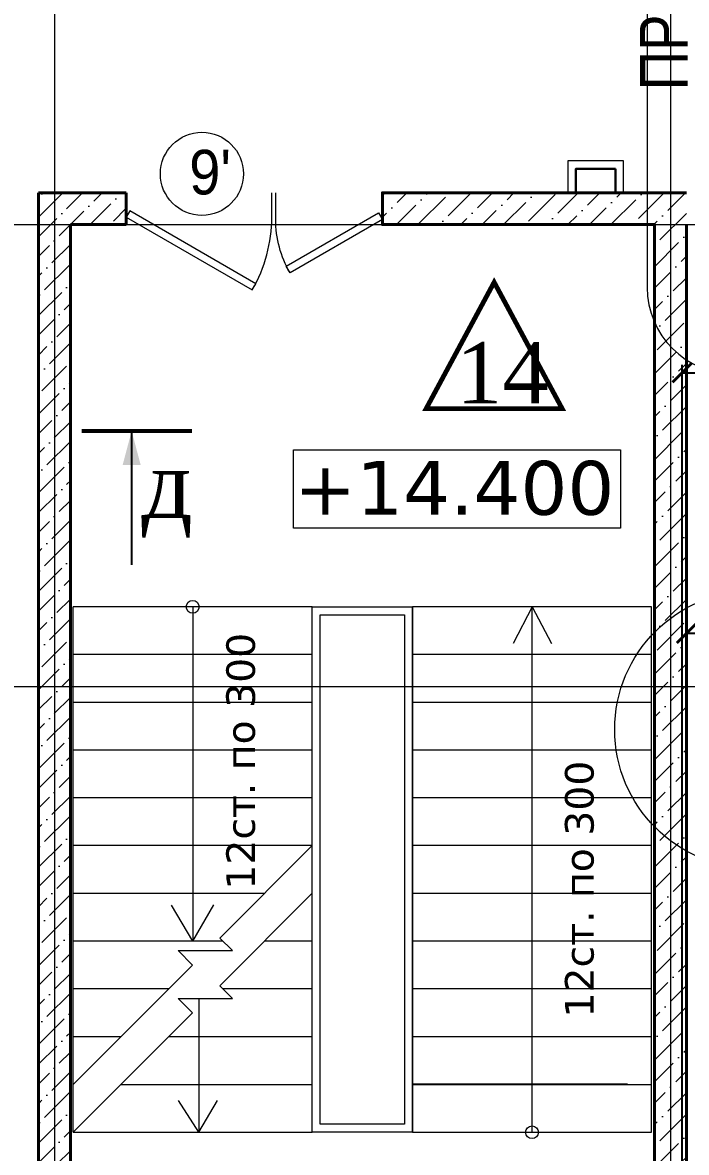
# Model space of a CAD drawing. Header units: inches. Extents: x -407541 to 6688123, y -998590 to 1205599.
# Drawn here: x 20203 to 24373, y 255110 to 262206 of the extents above; entities that cross this region are included whole.
import ezdxf

# ---------------------------------------------------------------- set-up
doc = ezdxf.new("R2010")
doc.units = ezdxf.units.IN
doc.header["$MEASUREMENT"] = 0
doc.linetypes.add('ACAD_ISO04W100', pattern=[30, 24, -3, 0, -3])
for name, color, linetype, lineweight in [('ведомость проемов', 3, 'Continuous', 9), ('гипрок', 35, 'Continuous', 15), ('двери', 123, 'Continuous', 13), ('Дырки ВК', 26, 'Continuous', 30), ('Лестница', 7, 'Continuous', 13), ('марки полов', 140, 'Continuous', 5), ('МОНОЛИТ', 5, 'Continuous', 40), ('Оси', 254, 'ACAD_ISO04W100', 5), ('отметки', 50, 'Continuous', 13), ('Перемычки', 21, 'Continuous', 13), ('размер внутр', 142, 'Continuous', 5), ('Текст', 7, 'Continuous', 18), ('Текст_узлы', 66, 'Continuous', 13), ('Штриховка', 7, 'Continuous', 9)]:
    doc.layers.add(name, color=color, linetype=linetype, lineweight=lineweight)
doc.layers.add('мои размеры', color=7, linetype='Continuous')
doc.styles.get("Standard").update_dxf_attribs({"font": 'arial.ttf'})
doc.styles.add('style1', font='arial.ttf', dxfattribs={"width": 0.9, "height": 500})
doc.styles.add('STYLE2', font='times.ttf', dxfattribs={"width": 0.8, "oblique": 3})
doc.styles.add('стиль1', font='times.ttf')
doc.dimstyles.new('vnytren', dxfattribs={"dimtxt": 250, "dimasz": 120, "dimexe": 50, "dimexo": 0, "dimgap": 50, "dimtad": 1, "dimdec": 0, "dimzin": 0, "dimdsep": 46, "dimtxsty": 'STYLE2', "dimblk": 'ARCHTICK', "dimcen": 0, "dimadec": 0, "dimazin": 0, "dimtfac": 1, "dimtdec": 0, "dimtmove": 1, "dimatfit": 2, "dimldrblk": 'DOT', "dimfxl": 1, "dimtolj": 1, "dimtzin": 0, "dimarcsym": 0})

# ---------------------------------------------------------------- blocks, each defined once
blk = doc.blocks.new('*U21')
for p, q in [((0, 0), (0, 6)), ((24, 0), (24, 6))]:
    blk.add_line(p, q)
blk.add_lwpolyline([(0, 0), (20.78, -12), (21.66, -10.48), (0.87, 1.52)], close=True)
blk.add_arc((0, 0), 24, 330, 0)
blk = doc.blocks.new('*U16')
for p, q in [((0, 0), (0, 6)), ((36, 0), (36, 6))]:
    blk.add_line(p, q)
blk.add_lwpolyline([(0, 0), (31.18, -18), (32.05, -16.48), (0.87, 1.52)], close=True)
blk.add_arc((0, 0), 36, 330, 0)
blk = doc.blocks.new('_ARCHTICK')
at = {"color": 0, "linetype": 'ByBlock', "const_width": 0.15}
blk.add_lwpolyline([(-0.5, -0.5), (0.5, 0.5)], dxfattribs=at)
blk = doc.blocks.new('*D1446')
at = {"layer": 'размер внутр', "color": 0, "lineweight": -2, "transparency": 16777216}
for p, q in [((24756.6, 260517.2), (24756.6, 259956.7)), ((24346.1, 254567.2), (24346.1, 260056.7)), ((24346.1, 260006.7), (24756.6, 260006.7)), ((24551.4, 260006.7), (24575.8, 259378.4)), ((24575.8, 259378.4), (25116.7, 259378.4))]:
    blk.add_line(p, q, dxfattribs=at)
at = {"layer": 'размер внутр', "color": 0, "lineweight": -2, "transparency": 16777216, "xscale": 120, "yscale": 120, "zscale": 120, "rotation": 180}
blk.add_blockref('_ARCHTICK', (24346.1, 260006.7), dxfattribs=at)
at = {"layer": 'размер внутр', "color": 0, "lineweight": -2, "transparency": 16777216, "xscale": 120, "yscale": 120, "zscale": 120}
blk.add_blockref('_ARCHTICK', (24756.6, 260006.7), dxfattribs=at)
at = {"layer": 'размер внутр', "color": 0, "transparency": 16777216, "insert": (24846.3, 259555.6), "char_height": 250, "attachment_point": 5, "style": 'STYLE2'}
blk.add_mtext('\\A1;410', dxfattribs=at)
blk = doc.blocks.new('_Dot')
at = {"color": 0, "linetype": 'ByBlock', "lineweight": -2}
blk.add_line((-0.5, 0), (-1, 0), dxfattribs=at)
at = {"color": 0, "linetype": 'ByBlock', "const_width": 0.5}
blk.add_lwpolyline([(-0.25, 0, 1), (0.25, 0, 1)], format="xyb", close=True, dxfattribs=at)
blk = doc.blocks.new('*D1780')
at = {"layer": 'размер внутр', "color": 0, "lineweight": -2, "transparency": 16777216}
for p, q in [((24538.3, 258369.2), (24723.6, 258953.9)), ((24723.6, 258953.9), (25257.4, 258953.9)), ((24373.2, 258086.3), (24373.2, 258419.2)), ((24703.4, 258369.2), (24373.2, 258369.2)), ((24703.4, 258086.3), (24703.4, 258419.2))]:
    blk.add_line(p, q, dxfattribs=at)
at = {"layer": 'размер внутр', "color": 0, "lineweight": -2, "transparency": 16777216, "xscale": 120, "yscale": 120, "zscale": 120, "rotation": 180}
blk.add_blockref('_ARCHTICK', (24373.2, 258369.2), dxfattribs=at)
at = {"layer": 'размер внутр', "color": 0, "lineweight": -2, "transparency": 16777216, "xscale": 120, "yscale": 120, "zscale": 120}
blk.add_blockref('_ARCHTICK', (24703.4, 258369.2), dxfattribs=at)
at = {"layer": 'размер внутр', "color": 0, "transparency": 16777216, "insert": (24990.5, 259131), "char_height": 250, "attachment_point": 5, "style": 'STYLE2'}
blk.add_mtext('\\A1;330', dxfattribs=at)

msp = doc.modelspace()

# ---------------------------------------------------------------- hatches: boundary and pattern name
h = msp.add_hatch(color=256)
h.set_gradient(color2=(0, 0, 0), one_color=1)
h.paths.add_polyline_path([(20831.7, 259427.3), (20888.4, 259427.3), (20888.4, 259641.2)])
h.paths.add_polyline_path([(20888.4, 259641.2), (20888.4, 259427.3), (20945.2, 259427.3)])
at = {"layer": 'Штриховка'}
h = msp.add_hatch(dxfattribs=at)
h.set_pattern_fill('ANSI36', color=256, scale=700, style=0)
h.paths.add_polyline_path([(20854, 260937.2), (20854, 261137.2), (20403.2, 261137.2), (20403.2, 260937.2)])
h.paths.add_polyline_path([(20403.2, 261137.2), (20303.2, 261137.2), (20303.2, 260937.2), (20403.2, 260937.2)])
h.paths.add_polyline_path([(20303.2, 252237.2), (20403.2, 252237.2), (20403.2, 260937.2), (20303.2, 260937.2)])
h.paths.add_polyline_path([(20403.2, 252237.2), (20503.2, 252237.2), (20503.2, 253157.4), (24173, 253157.4), (24173, 252237.2), (24373, 252237.2), (24373, 253407.4), (24173, 253407.4), (24173, 253357.4), (20503.2, 253357.4), (20503.2, 260937.2), (20403.2, 260937.2)])
h = msp.add_hatch(dxfattribs=at)
h.set_pattern_fill('ANSI36', color=256, scale=30, style=0)
h.set_pattern_definition([(45, (-111070.275, 232519.5), (50.51394, 185.21778), [238.125, -47.625, 0, -47.625])])
h.paths.add_polyline_path([(24173, 255017.4), (24373, 255017.4), (24373, 261137.2), (22464, 261137.2), (22464, 260937.2), (24173, 260937.2)])

# ---------------------------------------------------------------- linework, layer by layer
at = {"lineweight": 53}
msp.add_line((21265.8, 259641.2), (20574.4, 259641.2), dxfattribs=at)
msp.add_line((20888.4, 259641.2), (20888.4, 258800.5))
at = {"layer": 'ведомость проемов'}
msp.add_circle((21329.8, 261256.4), 261.1, dxfattribs=at)
at = {"layer": 'гипрок', "ltscale": 0.1}
msp.add_lwpolyline([(23678.2, 261137.2), (23678.2, 261287.2), (23928.2, 261287.2), (23928.2, 261137.2), (23978.2, 261137.2), (23978.2, 261337.2), (23628.2, 261337.2), (23628.2, 261137.2), (23678.2, 261137.2)], dxfattribs=at)
at = {"layer": 'Дырки ВК', "ltscale": 100}
msp.add_lwpolyline([(23928.4, 261287.2), (23928.4, 261137.2), (23678.4, 261137.2), (23678.4, 261287.2)], close=True, dxfattribs=at)
at = {"layer": 'Лестница'}
for p, q in [((20521.7, 255236.9), (20521.7, 258536.9)), ((21271.7, 258536.9), (21271.7, 256436.9)), ((22021.7, 255236.9), (22021.7, 258536.9)), ((22653, 255236.9), (22653, 258536.9)), ((23403.2, 258536.9), (23284.8, 258307.3)), ((23403.2, 255236.9), (23403.2, 258536.9)), ((23403.2, 258536.9), (23526.6, 258307.3)), ((24153, 255236.9), (24153, 258536.9)), ((21271.7, 256436.9), (21137.9, 256662.9)), ((21271.7, 256436.9), (21405.6, 256665.4)), ((21310.6, 256076.7), (21310.6, 255236.9)), ((20821.7, 255536.9), (22021.7, 255536.9)), ((22653, 255536.9), (24153, 255536.9)), ((21310.6, 255236.9), (21182.8, 255435.5)), ((21310.6, 255236.9), (21427.2, 255435.5)), ((20521.7, 255236.9), (22021.7, 255236.9)), ((22653, 255236.9), (24153, 255236.9))]:
    msp.add_line(p, q, dxfattribs=at)
for points in [[(22021.7, 258536.9), (20521.7, 258536.9)], [(24153.2, 258536.9), (22653, 258536.9)], [(22021.7, 258236.9), (20521.7, 258236.9)], [(24153.2, 258236.9), (22653, 258236.9)], [(22021.7, 257936.9), (20521.7, 257936.9)], [(24153.2, 257936.9), (22653, 257936.9)], [(22021.7, 257636.9), (20521.7, 257636.9)], [(24153.2, 257636.9), (22653, 257636.9)], [(22021.7, 257336.9), (20521.7, 257336.9)], [(24153.2, 257336.9), (22653, 257336.9)], [(20521.5, 255536.6), (21271.1, 256286.3), (21179.9, 256377.5), (21521.1, 256377.5), (21441.7, 256456.9), (22020.8, 257036)], [(22021.7, 257036.9), (20521.7, 257036.9)], [(24153.2, 257036.9), (22653, 257036.9)], [(20521.5, 255236.6), (21271.1, 255986.3), (21179.9, 256077.5), (21521.1, 256077.5), (21441.7, 256156.9), (22020.8, 256736)], [(21721.7, 256736.9), (20521.7, 256736.9)], [(24153.2, 256736.9), (22653, 256736.9)], [(21461.7, 256436.9), (20521.7, 256436.9)], [(22021.7, 256436.9), (21721.7, 256436.9)], [(24153.2, 256436.9), (22653, 256436.9)], [(21121.7, 256136.9), (20521.7, 256136.9)], [(22021.7, 256136.9), (21461.7, 256136.9)], [(24153.2, 256136.9), (22653, 256136.9)], [(20521.7, 255836.9), (20521.5, 255836.9)], [(20821.7, 255836.9), (20521.7, 255836.9)], [(22021.7, 255836.9), (21121.7, 255836.9)], [(24153.2, 255836.9), (22653, 255836.9)]]:
    msp.add_lwpolyline(points, dxfattribs=at)
for points in [[(22021.7, 258536.9), (22653, 258536.9), (22653, 255236.9), (22021.7, 255236.9)], [(22071.7, 258486.9), (22603, 258486.9), (22603, 255286.9), (22071.7, 255286.9)]]:
    msp.add_lwpolyline(points, close=True, dxfattribs=at)
for centre in [(21271.7, 258536.9), (23403.2, 255236.9)]:
    msp.add_circle(centre, 40, dxfattribs=at)
at = {"layer": 'марки полов', "const_width": 30}
msp.add_lwpolyline([(22738, 259781), (23165.5, 260575.4), (23593, 259781)], close=True, dxfattribs=at)
at = {"layer": 'мои размеры'}
msp.add_lwpolyline([(24003.2, 255536.9), (22653, 255536.9)], dxfattribs=at)
at = {"layer": 'МОНОЛИТ'}
for p, q in [((20303.2, 252237.2), (20303.2, 261137.2)), ((20303.2, 261137.2), (20854, 261137.2)), ((20854, 261137.2), (20854, 260937.2)), ((20503.2, 253356.4), (20503.2, 260937.2)), ((20503.2, 260937.2), (20854, 260937.2))]:
    msp.add_line(p, q, dxfattribs=at)
for points in [[(20854, 260937.2), (20854, 261137.2)], [(24373.2, 260937.2), (24373.2, 254567.2), (24173.2, 254567.2), (24173.2, 260937.2), (22464, 260937.2), (22464, 261137.2), (24373.2, 261137.2)]]:
    msp.add_lwpolyline(points, dxfattribs=at)
at = {"layer": 'Оси', "ltscale": 0.3}
for p, q in [((20403.2, 278737.2), (20403.2, 186893.5)), ((24273.2, 277428.1), (24273.2, 246967.2)), ((1503.2, 260937.2), (27750, 260937.2)), ((1503.2, 258037.2), (192303.2, 258037.2))]:
    msp.add_line(p, q, dxfattribs=at)
at = {"layer": 'отметки'}
msp.add_lwpolyline([(21905.1, 259522.9), (23959.8, 259522.9), (23959.8, 259030.4), (21905.1, 259030.4)], close=True, dxfattribs=at)
at = {"layer": 'Текст_узлы', "ltscale": 0.1}
msp.add_lwpolyline([(25821.5, 263898.3), (24734.8, 263898.3, 0.394715), (24126.9, 263222.7), (24126.9, 260542.9, 1), (25213.2, 260542.9), (25213.2, 262520.9, -0.408379), (25535.6, 262849.8), (25860.7, 262849.8, 1.0381), (25821.5, 263898.3, 0.927895)], format="xyb", dxfattribs=at)
msp.add_circle((24794.2, 257766.3), 871.3, dxfattribs=at)

# ---------------------------------------------------------------- block references
at = {"layer": 'двери'}
for name, p, xscale, yscale, zscale in [('*U16', (20854, 260984.8), 25.40000000037253, 25.40000000037253, 25.40000000037253), ('*U21', (22464, 260969.6), -27.9400000013411, 27.94000000040978, 27.94)]:
    msp.add_blockref(name, p, dxfattribs=dict(at, xscale=xscale, yscale=yscale, zscale=zscale))

# ---------------------------------------------------------------- texts
at = {"insert": (20949.5, 258971.1), "char_height": 420, "width": 31148.55, "attachment_point": 7}
msp.add_mtext('{\\fTimes New Roman|b0|i0|c204|p18;д}', dxfattribs=at)
at = {"layer": 'ведомость проемов', "insert": (21249.9, 261407.2), "char_height": 280, "width": 4068.199, "attachment_point": 1, "style": 'style1'}
msp.add_mtext("9'", dxfattribs=at)
at = {"layer": 'марки полов', "insert": (22926.4, 260199.1), "char_height": 385, "width": 645.369, "attachment_point": 1, "style": 'стиль1'}
msp.add_mtext('14', dxfattribs=at)
at = {"layer": 'отметки', "insert": (22915.4, 259108.8), "char_height": 338, "width": 999.343, "attachment_point": 8}
msp.add_mtext('{\\fVerdana|b0|i0|c204|p34;+14.400}', dxfattribs=at)
at = {"layer": 'Перемычки', "width": 0.82}
msp.add_text('ПР13', height=300, rotation=89.99787, dxfattribs=at).set_placement((24381.1, 261781.2))
at = {"layer": 'Текст', "char_height": 180, "width": 2526.139, "attachment_point": 8, "rotation": 90}
for insert in [(21666.2, 257567.2), (23793.8, 256764.2)]:
    msp.add_mtext('{\\fVerdana|b0|i0|c204|p34;12cт. по 300}', dxfattribs=dict(at, insert=insert))

# ---------------------------------------------------------------- dimensions: what is measured, and where the dimension line sits
at = {"layer": 'размер внутр'}
for base, p1, p2, picture, middle in [((24756.6303, 260006.7149), (24346.1323, 254567.2089), (24756.6303, 260517.2089), '*D1446', (24625.8447, 259378.4193)), ((24373.2, 258369.2), (24703.4, 258086.3), (24373.2, 258086.3), '*D1780', (24773.6, 258953.9))]:
    dim = msp.add_linear_dim(base=base, p1=p1, p2=p2, dimstyle='vnytren', dxfattribs=at)
    dim.commit()
    dim.dimension.update_dxf_attribs({"geometry": picture, "text_midpoint": middle, "dimtype": 160})

doc.saveas('drawing.dxf')
